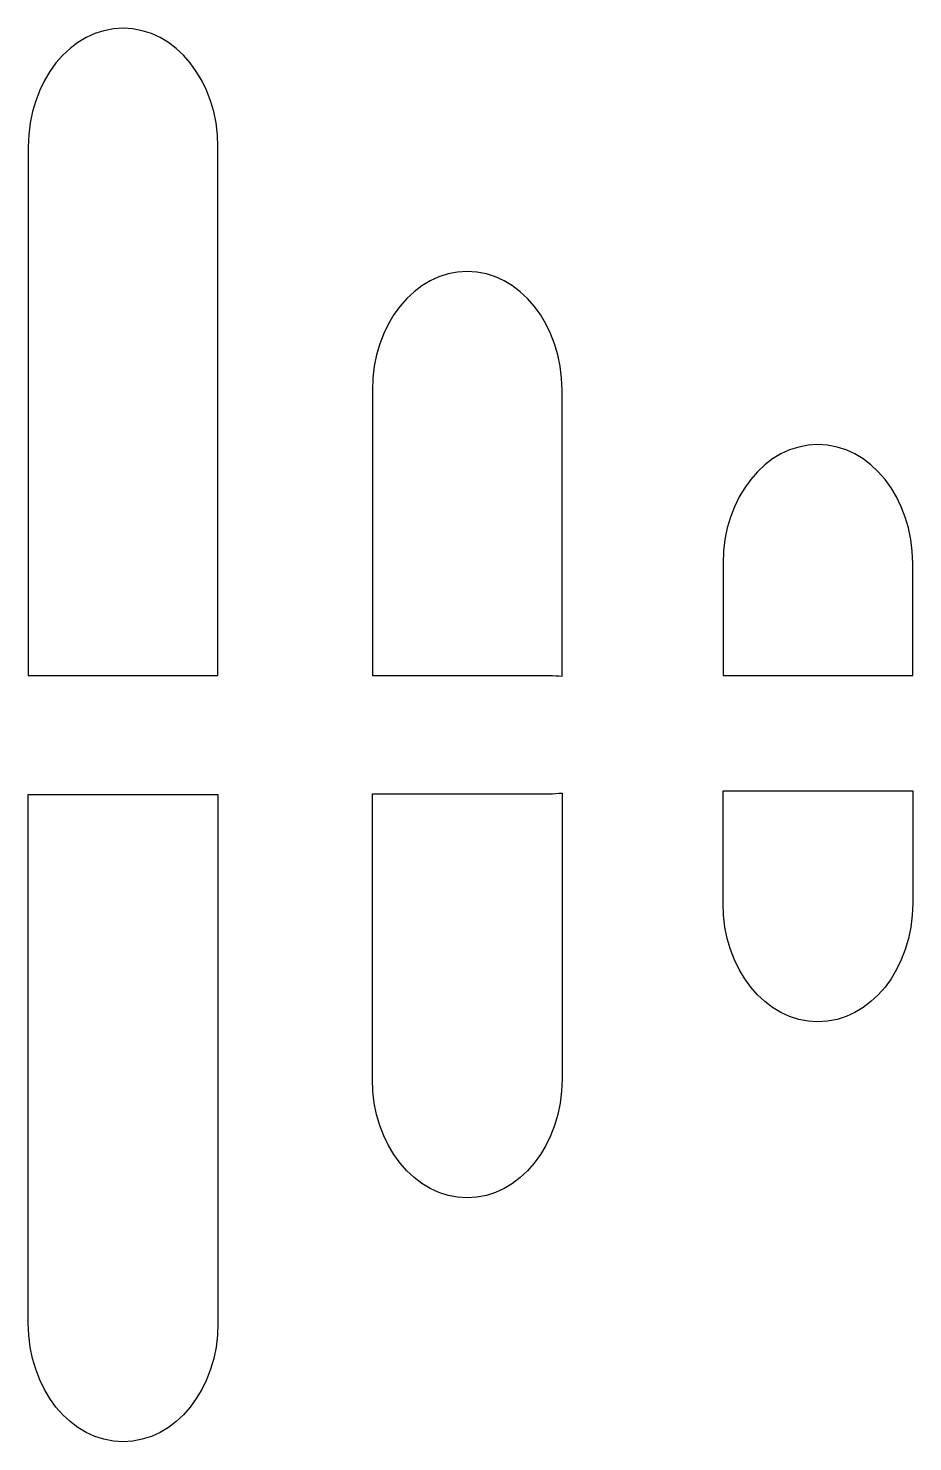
# Model space of a CAD drawing. Extents: x 138 to 478, y 110 to 654.
import ezdxf

# ---------------------------------------------------------------- set-up
doc = ezdxf.new("R2010")
doc.units = 0
doc.layers.add('Layer_1', color=7, linetype='CONTINUOUS')

msp = doc.modelspace()

# ---------------------------------------------------------------- linework, layer by layer
at = {"layer": 'Layer_1', "color": 1}
for points in [[(174.490636, 653.526163)], [(306.910703, 559.920262)], [(441.863812, 493.285094)], [(441.863812, 271.167678)], [(306.910703, 203.466085)], [(174.490636, 109.579945)]]:
    msp.add_lwpolyline(points, close=True, dxfattribs=at)
for points in [[(137.999643, 607.844637), (137.999643, 404.438201), (210.981629, 404.438201), (210.981629, 607.844637)], [(270.41971, 514.238736), (270.41971, 404.438211), (338.558064, 404.438211)], [(343.401697, 404.164906), (343.401697, 514.238736)], [(405.372819, 447.603568), (405.372819, 404.438207), (478.354806, 404.438207), (478.354806, 447.603568)], [(343.401697, 359.22144), (343.401697, 249.147611)], [(405.372819, 316.849204), (405.372819, 360.014564), (478.354806, 360.014564), (478.354806, 316.849204)], [(137.999643, 155.261471), (137.999643, 358.667907), (210.981629, 358.667907), (210.981629, 155.261471)], [(270.41971, 249.147611), (270.41971, 358.948136), (338.558064, 358.948136)]]:
    msp.add_lwpolyline(points, dxfattribs=at)
for points in [[(174.490636, 653.526163), (154.274793, 653.526163), (137.999643, 633.151895), (137.999643, 607.844637)], [(210.981629, 607.844637), (210.981629, 633.151895), (194.706479, 653.526163), (174.490636, 653.526163)], [(306.910703, 559.920262), (286.69486, 559.920262), (270.41971, 539.545983), (270.41971, 514.238736)], [(343.401697, 514.238736), (343.401697, 539.545983), (327.126546, 559.920262), (306.910703, 559.920262)], [(441.863812, 493.285094), (421.64797, 493.285094), (405.372819, 472.910815), (405.372819, 447.603568)], [(478.354806, 447.603568), (478.354806, 472.910815), (462.079655, 493.285094), (441.863812, 493.285094)], [(338.558064, 404.438211), (340.200332, 404.438211), (341.815224, 404.338924), (343.401697, 404.164906)], [(338.558064, 358.948136), (340.200332, 358.948136), (341.815224, 359.047423), (343.401697, 359.22144)], [(441.863812, 271.167678), (421.64797, 271.167678), (405.372819, 291.541957), (405.372819, 316.849204)], [(478.354806, 316.849204), (478.354806, 291.541957), (462.079655, 271.167678), (441.863812, 271.167678)], [(306.910703, 203.466085), (286.69486, 203.466085), (270.41971, 223.840364), (270.41971, 249.147611)], [(343.401697, 249.147611), (343.401697, 223.840364), (327.126546, 203.466085), (306.910703, 203.466085)], [(174.490636, 109.579945), (154.274793, 109.579945), (137.999643, 129.954213), (137.999643, 155.261471)], [(210.981629, 155.261471), (210.981629, 129.954213), (194.706479, 109.579945), (174.490636, 109.579945)]]:
    msp.add_open_spline(points, degree=3, dxfattribs=at)

doc.saveas('drawing.dxf')
